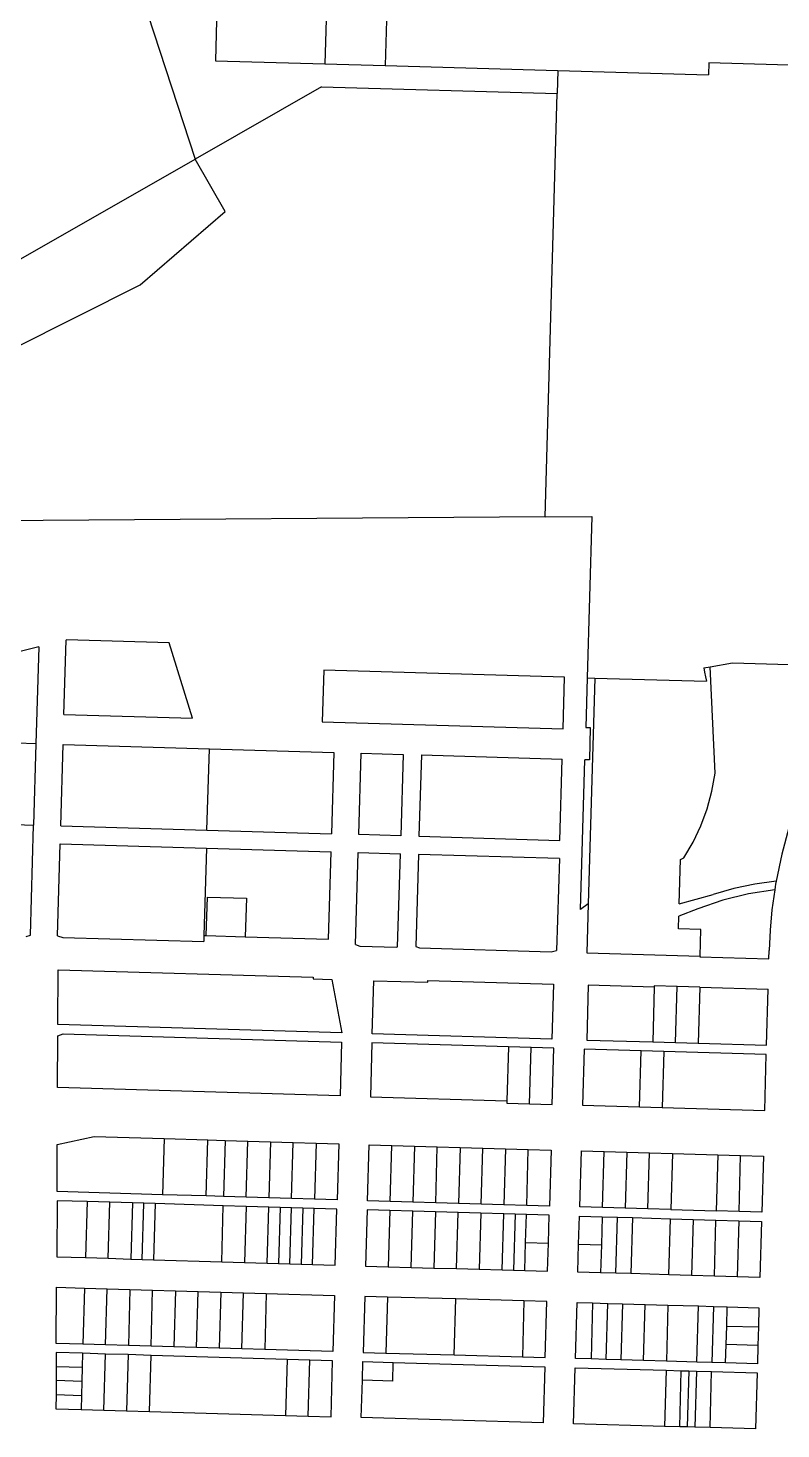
# Model space of a CAD drawing. Header units: inches. Extents: x 486468 to 494399, y 5455955 to 5460553.
# Drawn here: x 492031 to 492530, y 5457192 to 5458121 of the extents above; entities that cross this region are included whole.
import ezdxf

# ---------------------------------------------------------------- set-up
doc = ezdxf.new("R2010")
doc.units = ezdxf.units.IN
doc.header["$MEASUREMENT"] = 0
doc.layers.add('ParcelLines', color=10, linetype='Continuous')

msp = doc.modelspace()

# ---------------------------------------------------------------- linework, layer by layer
at = {"layer": 'ParcelLines', "color": 1}
for p, q in [((492232.159, 5458254.922), (492227.434, 5458097.34)), ((492272.125, 5458253.724), (492267.402, 5458096.19)), ((492110.036, 5458130.009), (492141.439, 5458034.189)), ((492155.661, 5458126.13), (492154.901, 5458099.426)), ((492154.901, 5458099.426), (492227.434, 5458097.34)), ((492227.434, 5458097.34), (492267.402, 5458096.19)), ((492267.402, 5458096.19), (492381.949, 5458092.896)), ((492381.949, 5458092.896), (492381.508, 5458077.654)), ((492381.949, 5458092.896), (492481.845, 5458090.024)), ((492482.074, 5458098.012), (492481.845, 5458090.024)), ((492558.069, 5458095.827), (492482.074, 5458098.012)), ((492225.189, 5458082.043), (492141.439, 5458034.189)), ((492225.189, 5458082.043), (492381.508, 5458077.654)), ((492373.46, 5457797.011), (492381.508, 5458077.654)), ((491976.591, 5457939.883), (492141.439, 5458034.189)), ((492161.34, 5457999.39), (492141.439, 5458034.189)), ((492104.89, 5457950.788), (492161.34, 5457999.39)), ((492020.991, 5457908.584), (492104.89, 5457950.788)), ((492373.46, 5457797.011), (492008.194, 5457794.312)), ((492373.46, 5457797.011), (492404.607, 5457797.24)), ((492404.607, 5457797.24), (492401.465, 5457690.167)), ((492037.752, 5457710.718), (491940.838, 5457686.669)), ((492037.752, 5457710.718), (492035.871, 5457646.492)), ((492054.443, 5457665.948), (492055.885, 5457715.218)), ((492055.885, 5457715.218), (492056.136, 5457715.28)), ((492124.134, 5457713.288), (492056.136, 5457715.28)), ((492139.627, 5457663.449), (492124.134, 5457713.288)), ((492226.778, 5457695.281), (492225.77, 5457660.929)), ((492386.478, 5457690.605), (492226.778, 5457695.281)), ((492478.79, 5457696.836), (492482.995, 5457697.55)), ((492482.995, 5457697.55), (492497.796, 5457700.065)), ((492486.219, 5457626.98), (492482.995, 5457697.55)), ((492497.796, 5457700.065), (492571.667, 5457697.9)), ((492385.47, 5457656.254), (492386.478, 5457690.605)), ((492401.465, 5457690.167), (492400.503, 5457657.314)), ((492401.465, 5457690.167), (492406.42, 5457690.022)), ((492406.42, 5457690.022), (492402.148, 5457540.179)), ((492406.42, 5457690.022), (492480.471, 5457687.851)), ((492054.443, 5457665.948), (492139.627, 5457663.449)), ((492225.77, 5457660.929), (492385.47, 5457656.254)), ((492400.503, 5457657.314), (492403.501, 5457657.226)), ((492403.501, 5457657.226), (492402.871, 5457635.742)), ((492035.871, 5457646.492), (491985.912, 5457647.955)), ((492035.871, 5457646.492), (492034.291, 5457592.536)), ((492052.276, 5457592.009), (492053.856, 5457645.965)), ((492053.856, 5457645.965), (492150.879, 5457643.123)), ((492149.272, 5457589.168), (492150.879, 5457643.123)), ((492150.879, 5457643.123), (492233.508, 5457640.703)), ((492233.508, 5457640.703), (492231.927, 5457586.747)), ((492249.913, 5457586.22), (492251.493, 5457640.176)), ((492251.493, 5457640.176), (492279.47, 5457639.356)), ((492279.47, 5457639.356), (492277.889, 5457585.401)), ((492291.46, 5457639.005), (492289.88, 5457585.05)), ((492291.46, 5457639.005), (492384.886, 5457636.269)), ((492383.306, 5457582.313), (492384.886, 5457636.269)), ((492396.968, 5457536.614), (492399.874, 5457635.83)), ((492402.871, 5457635.742), (492399.874, 5457635.83)), ((491984.332, 5457594), (492034.291, 5457592.536)), ((492032.151, 5457519.496), (492034.291, 5457592.536)), ((492052.276, 5457592.009), (492149.272, 5457589.168)), ((492149.272, 5457589.168), (492231.927, 5457586.747)), ((492050.139, 5457519.07), (492051.925, 5457580.019)), ((492051.925, 5457580.019), (492148.939, 5457577.178)), ((492277.889, 5457585.401), (492249.913, 5457586.22)), ((492289.88, 5457585.05), (492383.306, 5457582.313)), ((492148.939, 5457577.178), (492147.242, 5457519.225)), ((492148.939, 5457577.178), (492231.564, 5457574.757)), ((492229.867, 5457516.805), (492231.564, 5457574.757)), ((492247.779, 5457513.381), (492249.561, 5457574.23)), ((492249.561, 5457574.23), (492277.538, 5457573.411)), ((492275.73, 5457511.662), (492277.538, 5457573.411)), ((492289.528, 5457573.06), (492287.74, 5457512.01)), ((492382.955, 5457570.323), (492289.528, 5457573.06)), ((492382.955, 5457570.323), (492381.166, 5457509.374)), ((492463.349, 5457569.772), (492465.438, 5457570.706)), ((492462.506, 5457540.172), (492463.349, 5457569.772)), ((492148.845, 5457519.179), (492149.593, 5457544.725)), ((492149.593, 5457544.725), (492175.392, 5457543.97)), ((492175.392, 5457543.97), (492174.643, 5457518.423)), ((492462.506, 5457540.172), (492484.928, 5457546.468)), ((492402.148, 5457540.179), (492396.968, 5457536.614)), ((492402.148, 5457540.179), (492401.225, 5457507.786)), ((492474.902, 5457537.069), (492462.276, 5457532.098)), ((492462.039, 5457523.787), (492462.276, 5457532.098)), ((492476.767, 5457523.354), (492462.039, 5457523.787)), ((492029.428, 5457518.657), (492032.151, 5457519.496)), ((492050.139, 5457519.07), (492053.607, 5457517.968)), ((492053.607, 5457517.968), (492147.125, 5457515.229)), ((492147.242, 5457519.225), (492147.125, 5457515.229)), ((492147.242, 5457519.225), (492148.845, 5457519.179)), ((492148.845, 5457519.179), (492174.643, 5457518.423)), ((492174.643, 5457518.423), (492229.867, 5457516.805)), ((492476.244, 5457505.581), (492476.767, 5457523.354)), ((492247.779, 5457513.381), (492250.545, 5457512.2)), ((492250.545, 5457512.2), (492275.024, 5457511.483)), ((492275.024, 5457511.483), (492275.73, 5457511.662)), ((492287.74, 5457512.01), (492290.314, 5457511.035)), ((492290.314, 5457511.035), (492377.643, 5457508.477)), ((492377.643, 5457508.477), (492381.166, 5457509.374)), ((492401.225, 5457507.786), (492476.244, 5457505.581)), ((492476.244, 5457505.581), (492476.229, 5457505.081)), ((492521.911, 5457503.739), (492522.064, 5457509.271)), ((492050.378, 5457460.204), (492050.557, 5457496.609)), ((492050.557, 5457496.609), (492219.792, 5457491.688)), ((492476.229, 5457505.081), (492521.911, 5457503.739)), ((492219.792, 5457491.688), (492219.758, 5457490.489)), ((492219.758, 5457490.489), (492232.184, 5457490.128)), ((492232.184, 5457490.128), (492238.734, 5457454.683)), ((492258.835, 5457454.093), (492259.844, 5457489.314)), ((492259.844, 5457489.314), (492295.814, 5457488.263)), ((492295.814, 5457488.263), (492295.849, 5457489.462)), ((492295.849, 5457489.462), (492378.986, 5457487.033)), ((492378.986, 5457487.033), (492377.945, 5457450.629)), ((492402.132, 5457486.352), (492401.091, 5457449.964)), ((492445.922, 5457485.065), (492402.132, 5457486.352)), ((492445.922, 5457485.065), (492444.87, 5457448.683)), ((492445.945, 5457485.864), (492445.922, 5457485.065)), ((492461.045, 5457485.42), (492445.945, 5457485.864)), ((492459.972, 5457448.241), (492461.045, 5457485.42)), ((492476.149, 5457484.976), (492461.045, 5457485.42)), ((492476.149, 5457484.976), (492475.075, 5457447.8)), ((492476.149, 5457484.976), (492521.458, 5457483.644)), ((492520.381, 5457446.474), (492521.458, 5457483.644)), ((492238.734, 5457454.683), (492050.378, 5457460.204)), ((492050.148, 5457418.457), (492050.33, 5457452.838)), ((492050.33, 5457452.838), (492053.836, 5457454.035)), ((492053.836, 5457454.035), (492238.56, 5457448.593)), ((492377.945, 5457450.629), (492258.835, 5457454.093)), ((492401.091, 5457449.964), (492444.87, 5457448.683)), ((492238.56, 5457448.593), (492237.539, 5457412.892)), ((492258.661, 5457448.002), (492257.639, 5457412.305)), ((492349.136, 5457445.371), (492258.661, 5457448.002)), ((492349.136, 5457445.371), (492348.119, 5457409.686)), ((492364.215, 5457444.932), (492349.136, 5457445.371)), ((492363.152, 5457407.727), (492364.215, 5457444.932)), ((492379.294, 5457444.494), (492364.215, 5457444.932)), ((492378.23, 5457407.29), (492379.294, 5457444.494)), ((492399.404, 5457443.92), (492398.328, 5457406.708)), ((492437.155, 5457442.815), (492399.404, 5457443.92)), ((492436.078, 5457405.611), (492437.155, 5457442.815)), ((492452.255, 5457442.373), (492437.155, 5457442.815)), ((492444.87, 5457448.683), (492459.972, 5457448.241)), ((492452.255, 5457442.373), (492451.176, 5457405.172)), ((492520.206, 5457440.384), (492452.255, 5457442.373)), ((492459.972, 5457448.241), (492475.075, 5457447.8)), ((492475.075, 5457447.8), (492520.381, 5457446.474)), ((492519.128, 5457403.198), (492520.206, 5457440.384)), ((492237.539, 5457412.892), (492050.148, 5457418.457)), ((492257.639, 5457412.305), (492348.119, 5457409.686)), ((492348.119, 5457409.686), (492348.075, 5457408.163)), ((492348.075, 5457408.163), (492363.152, 5457407.727)), ((492363.152, 5457407.727), (492378.23, 5457407.29)), ((492398.328, 5457406.708), (492436.078, 5457405.611)), ((492436.078, 5457405.611), (492451.176, 5457405.172)), ((492451.176, 5457405.172), (492519.128, 5457403.198)), ((492050.047, 5457380.583), (492074.446, 5457385.934)), ((492074.446, 5457385.934), (492120.997, 5457384.545)), ((492120.997, 5457384.545), (492149.897, 5457383.677)), ((492049.898, 5457349.484), (492050.047, 5457380.583)), ((492149.897, 5457383.677), (492161.297, 5457383.337)), ((492161.297, 5457383.337), (492160.248, 5457346.187)), ((492161.297, 5457383.337), (492176.397, 5457382.887)), ((492175.348, 5457345.737), (492176.397, 5457382.887)), ((492176.397, 5457382.887), (492191.447, 5457382.438)), ((492191.447, 5457382.438), (492190.398, 5457345.288)), ((492191.447, 5457382.438), (492206.547, 5457381.988)), ((492205.448, 5457344.838), (492206.547, 5457381.988)), ((492206.547, 5457381.988), (492221.597, 5457381.539)), ((492221.597, 5457381.539), (492220.548, 5457344.389)), ((492221.597, 5457381.539), (492236.697, 5457381.089)), ((492236.697, 5457381.089), (492235.597, 5457343.94)), ((492255.697, 5457343.34), (492256.797, 5457380.54)), ((492256.797, 5457380.54), (492271.847, 5457380.101)), ((492271.847, 5457380.101), (492286.947, 5457379.651)), ((492286.947, 5457379.651), (492302.047, 5457379.211)), ((492302.047, 5457379.211), (492317.097, 5457378.772)), ((492317.097, 5457378.772), (492316.048, 5457341.593)), ((492317.097, 5457378.772), (492332.197, 5457378.322)), ((492331.148, 5457341.153), (492332.197, 5457378.322)), ((492332.197, 5457378.322), (492347.297, 5457377.883)), ((492347.297, 5457377.883), (492362.347, 5457377.434)), ((492362.347, 5457377.434), (492377.447, 5457376.994)), ((492377.447, 5457376.994), (492376.397, 5457339.844)), ((492396.498, 5457339.294), (492397.547, 5457376.445)), ((492397.547, 5457376.445), (492412.647, 5457376.005)), ((492412.647, 5457376.005), (492427.697, 5457375.565)), ((492427.697, 5457375.565), (492442.798, 5457375.116)), ((492442.798, 5457375.116), (492457.898, 5457374.676)), ((492457.898, 5457374.676), (492456.848, 5457337.517)), ((492457.898, 5457374.676), (492488.047, 5457373.787)), ((492488.047, 5457373.787), (492503.147, 5457373.338)), ((492503.147, 5457373.338), (492518.247, 5457372.898)), ((492518.247, 5457372.898), (492517.149, 5457335.748)), ((492119.897, 5457347.395), (492049.898, 5457349.484)), ((492148.847, 5457346.527), (492119.897, 5457347.395)), ((492049.898, 5457343.384), (492049.698, 5457306.184)), ((492069.748, 5457342.784), (492049.898, 5457343.384)), ((492069.748, 5457342.784), (492068.648, 5457305.624)), ((492084.798, 5457342.334), (492069.748, 5457342.784)), ((492083.698, 5457305.174), (492084.798, 5457342.334)), ((492099.848, 5457341.885), (492084.798, 5457342.334)), ((492107.398, 5457341.665), (492099.848, 5457341.885)), ((492114.948, 5457341.435), (492107.398, 5457341.665)), ((492160.098, 5457340.087), (492114.948, 5457341.435)), ((492160.248, 5457346.187), (492148.847, 5457346.527)), ((492159.048, 5457302.937), (492160.098, 5457340.087)), ((492175.198, 5457339.637), (492160.098, 5457340.087)), ((492175.348, 5457345.737), (492160.248, 5457346.187)), ((492175.198, 5457339.637), (492174.098, 5457302.487)), ((492190.248, 5457339.188), (492175.198, 5457339.637)), ((492190.398, 5457345.288), (492175.348, 5457345.737)), ((492189.148, 5457302.038), (492190.248, 5457339.188)), ((492197.798, 5457338.968), (492190.248, 5457339.188)), ((492205.448, 5457344.838), (492190.398, 5457345.288)), ((492197.798, 5457338.968), (492196.698, 5457301.809)), ((492205.298, 5457338.738), (492197.798, 5457338.968)), ((492204.248, 5457301.589), (492205.298, 5457338.738)), ((492212.848, 5457338.518), (492205.298, 5457338.738)), ((492220.548, 5457344.389), (492205.448, 5457344.838)), ((492212.848, 5457338.518), (492211.748, 5457301.359)), ((492220.348, 5457338.289), (492212.848, 5457338.518)), ((492219.299, 5457301.139), (492220.348, 5457338.289)), ((492235.448, 5457337.84), (492220.348, 5457338.289)), ((492235.597, 5457343.94), (492220.548, 5457344.389)), ((492270.798, 5457342.901), (492255.697, 5457343.34)), ((492285.898, 5457342.461), (492270.798, 5457342.901)), ((492300.948, 5457342.031), (492285.898, 5457342.461)), ((492316.048, 5457341.593), (492300.948, 5457342.031)), ((492331.148, 5457341.153), (492316.048, 5457341.593)), ((492346.198, 5457340.723), (492331.148, 5457341.153)), ((492361.298, 5457340.284), (492346.198, 5457340.723)), ((492376.397, 5457339.844), (492361.298, 5457340.284)), ((492411.548, 5457338.855), (492396.498, 5457339.294)), ((492426.648, 5457338.405), (492411.548, 5457338.855)), ((492441.748, 5457337.965), (492426.648, 5457338.405)), ((492456.848, 5457337.517), (492441.748, 5457337.965)), ((492234.349, 5457300.69), (492235.448, 5457337.84)), ((492255.547, 5457337.24), (492254.449, 5457300.04)), ((492270.598, 5457336.811), (492255.547, 5457337.24)), ((492285.698, 5457336.371), (492270.598, 5457336.811)), ((492300.798, 5457335.931), (492285.698, 5457336.371)), ((492300.798, 5457335.931), (492299.748, 5457298.752)), ((492315.898, 5457335.493), (492300.798, 5457335.931)), ((492330.948, 5457335.053), (492315.898, 5457335.493)), ((492330.948, 5457335.053), (492329.899, 5457297.893)), ((492346.048, 5457334.613), (492330.948, 5457335.053)), ((492353.598, 5457334.393), (492346.048, 5457334.613)), ((492353.598, 5457334.393), (492352.549, 5457297.243)), ((492361.148, 5457334.184), (492353.598, 5457334.393)), ((492360.599, 5457315.593), (492361.148, 5457334.184)), ((492376.198, 5457333.744), (492361.148, 5457334.184)), ((492375.679, 5457315.194), (492376.198, 5457333.744)), ((492395.769, 5457314.594), (492396.298, 5457333.194)), ((492396.298, 5457333.194), (492411.398, 5457332.755)), ((492411.398, 5457332.755), (492421.448, 5457332.455)), ((492421.448, 5457332.455), (492431.498, 5457332.165)), ((492431.498, 5457332.165), (492456.648, 5457331.427)), ((492455.599, 5457294.266), (492456.648, 5457331.427)), ((492456.648, 5457331.427), (492471.748, 5457330.977)), ((492456.848, 5457337.517), (492486.998, 5457336.637)), ((492471.748, 5457330.977), (492486.799, 5457330.537)), ((492486.799, 5457330.537), (492501.899, 5457330.088)), ((492502.099, 5457336.188), (492486.998, 5457336.637)), ((492501.899, 5457330.088), (492500.849, 5457292.947)), ((492501.899, 5457330.088), (492516.999, 5457329.648)), ((492517.149, 5457335.748), (492502.099, 5457336.188)), ((492516.999, 5457329.648), (492515.949, 5457292.498)), ((492360.599, 5457315.593), (492375.679, 5457315.194)), ((492375.149, 5457296.594), (492375.679, 5457315.194)), ((492395.249, 5457296.044), (492395.769, 5457314.594)), ((492410.868, 5457314.145), (492410.349, 5457295.606)), ((492049.698, 5457306.184), (492068.648, 5457305.624)), ((492068.648, 5457305.624), (492083.698, 5457305.174)), ((492083.698, 5457305.174), (492098.798, 5457304.726)), ((492098.798, 5457304.726), (492106.299, 5457304.496)), ((492106.299, 5457304.496), (492113.849, 5457304.276)), ((492113.849, 5457304.276), (492159.048, 5457302.937)), ((492159.048, 5457302.937), (492174.098, 5457302.487)), ((492174.098, 5457302.487), (492189.148, 5457302.038)), ((492189.148, 5457302.038), (492196.698, 5457301.809)), ((492196.698, 5457301.809), (492204.248, 5457301.589)), ((492204.248, 5457301.589), (492211.748, 5457301.359)), ((492211.748, 5457301.359), (492219.299, 5457301.139)), ((492219.299, 5457301.139), (492234.349, 5457300.69)), ((492254.449, 5457300.04), (492269.549, 5457299.61)), ((492269.549, 5457299.61), (492284.648, 5457299.182)), ((492284.648, 5457299.182), (492299.748, 5457298.752)), ((492299.748, 5457298.752), (492314.798, 5457298.322)), ((492314.798, 5457298.322), (492329.899, 5457297.893)), ((492329.899, 5457297.893), (492344.999, 5457297.463)), ((492344.999, 5457297.463), (492352.549, 5457297.243)), ((492352.549, 5457297.243), (492360.049, 5457297.023)), ((492360.049, 5457297.023), (492375.149, 5457296.594)), ((492410.349, 5457295.606), (492395.249, 5457296.044)), ((492420.398, 5457295.306), (492410.349, 5457295.606)), ((492430.448, 5457295.006), (492420.398, 5457295.306)), ((492455.599, 5457294.266), (492430.448, 5457295.006)), ((492470.649, 5457293.827), (492455.599, 5457294.266)), ((492485.749, 5457293.387), (492470.649, 5457293.827)), ((492500.849, 5457292.947), (492485.749, 5457293.387)), ((492515.949, 5457292.498), (492500.849, 5457292.947)), ((492049.349, 5457248.785), (492049.598, 5457286.034)), ((492049.598, 5457286.034), (492068.048, 5457285.484)), ((492068.048, 5457285.484), (492083.099, 5457285.045)), ((492083.099, 5457285.045), (492098.199, 5457284.596)), ((492098.199, 5457284.596), (492113.249, 5457284.156)), ((492112.199, 5457246.936), (492113.249, 5457284.156)), ((492113.249, 5457284.156), (492128.349, 5457283.706)), ((492128.349, 5457283.706), (492127.249, 5457246.496)), ((492128.349, 5457283.706), (492143.399, 5457283.267)), ((492143.399, 5457283.267), (492158.499, 5457282.817)), ((492158.499, 5457282.817), (492173.548, 5457282.367)), ((492173.548, 5457282.367), (492188.599, 5457281.929)), ((492188.599, 5457281.929), (492233.849, 5457280.59)), ((492233.849, 5457280.59), (492232.799, 5457243.389)), ((492253.949, 5457279.94), (492252.9, 5457242.791)), ((492268.999, 5457279.511), (492253.949, 5457279.94)), ((492314.249, 5457278.222), (492268.999, 5457279.511)), ((492359.499, 5457276.923), (492314.249, 5457278.222)), ((492374.599, 5457276.494), (492359.499, 5457276.923)), ((492373.5, 5457239.344), (492374.599, 5457276.494)), ((492393.6, 5457238.745), (492394.699, 5457275.895)), ((492394.699, 5457275.895), (492405.05, 5457275.595)), ((492405.05, 5457275.595), (492404, 5457238.445)), ((492405.05, 5457275.595), (492415.1, 5457275.306)), ((492414.05, 5457238.155), (492415.1, 5457275.306)), ((492415.1, 5457275.306), (492424.85, 5457275.026)), ((492424.85, 5457275.026), (492439.95, 5457274.586)), ((492439.95, 5457274.586), (492454.999, 5457274.146)), ((492454.999, 5457274.146), (492453.95, 5457236.996)), ((492454.999, 5457274.146), (492475.149, 5457273.567)), ((492475.149, 5457273.567), (492485.199, 5457273.267)), ((492485.199, 5457273.267), (492494.349, 5457273.007)), ((492494.349, 5457273.007), (492515.35, 5457272.399)), ((492515.35, 5457272.399), (492514.99, 5457259.649)), ((492493.61, 5457248.048), (492493.969, 5457260.248)), ((492493.969, 5457260.248), (492514.99, 5457259.649)), ((492514.99, 5457259.649), (492514.64, 5457247.448)), ((492066.999, 5457248.265), (492049.349, 5457248.785)), ((492082.049, 5457247.825), (492066.999, 5457248.265)), ((492097.149, 5457247.376), (492082.049, 5457247.825)), ((492112.199, 5457246.936), (492097.149, 5457247.376)), ((492127.249, 5457246.496), (492112.199, 5457246.936)), ((492142.349, 5457246.057), (492127.249, 5457246.496)), ((492157.4, 5457245.618), (492142.349, 5457246.057)), ((492172.5, 5457245.168), (492157.4, 5457245.618)), ((492187.55, 5457244.729), (492172.5, 5457245.168)), ((492493.251, 5457235.858), (492493.61, 5457248.048)), ((492514.64, 5457247.448), (492493.61, 5457248.048)), ((492514.64, 5457247.448), (492514.3, 5457235.248)), ((492049.349, 5457242.685), (492049.299, 5457233.385)), ((492066.799, 5457242.175), (492049.349, 5457242.685)), ((492066.799, 5457242.175), (492066.539, 5457232.885)), ((492081.899, 5457241.725), (492066.799, 5457242.175)), ((492096.949, 5457241.286), (492081.899, 5457241.725)), ((492112.199, 5457240.836), (492096.949, 5457241.286)), ((492111.1, 5457203.636), (492112.199, 5457240.836)), ((492202.45, 5457238.179), (492112.199, 5457240.836)), ((492232.799, 5457243.389), (492187.55, 5457244.729)), ((492202.45, 5457238.179), (492201.401, 5457201.019)), ((492217.549, 5457237.729), (492202.45, 5457238.179)), ((492232.599, 5457237.289), (492217.549, 5457237.729)), ((492231.551, 5457200.14), (492232.599, 5457237.289)), ((492252.35, 5457224.341), (492252.7, 5457236.691)), ((492252.7, 5457236.691), (492272.8, 5457236.121)), ((492252.9, 5457242.791), (492267.95, 5457242.361)), ((492267.95, 5457242.361), (492313.2, 5457241.072)), ((492272.45, 5457223.741), (492272.8, 5457236.121)), ((492272.8, 5457236.121), (492373.35, 5457233.244)), ((492313.2, 5457241.072), (492358.45, 5457239.774)), ((492358.45, 5457239.774), (492373.5, 5457239.344)), ((492404, 5457238.445), (492393.6, 5457238.745)), ((492414.05, 5457238.155), (492404, 5457238.445)), ((492423.8, 5457237.876), (492414.05, 5457238.155)), ((492438.85, 5457237.436), (492423.8, 5457237.876)), ((492453.95, 5457236.996), (492438.85, 5457237.436)), ((492474.051, 5457236.418), (492453.95, 5457236.996)), ((492484.101, 5457236.128), (492474.051, 5457236.418)), ((492493.251, 5457235.858), (492484.101, 5457236.128)), ((492514.3, 5457235.248), (492493.251, 5457235.858)), ((492049.299, 5457233.385), (492049.25, 5457224.085)), ((492049.299, 5457233.385), (492066.539, 5457232.885)), ((492066.539, 5457232.885), (492066.269, 5457223.585)), ((492373.35, 5457233.244), (492372.301, 5457196.094)), ((492392.4, 5457195.495), (492393.45, 5457232.645)), ((492393.45, 5457232.645), (492453.801, 5457230.896)), ((492453.801, 5457230.896), (492452.701, 5457193.747)), ((492453.801, 5457230.896), (492463.851, 5457230.607)), ((492462.751, 5457193.457), (492463.851, 5457230.607)), ((492463.851, 5457230.607), (492468.851, 5457230.457)), ((492468.851, 5457230.457), (492473.901, 5457230.318)), ((492473.901, 5457230.318), (492483.951, 5457230.018)), ((492483.951, 5457230.018), (492514.1, 5457229.148)), ((492514.1, 5457229.148), (492513.052, 5457191.998)), ((492049.25, 5457224.085), (492049.2, 5457214.785)), ((492066.269, 5457223.585), (492066.01, 5457214.285)), ((492251.65, 5457199.541), (492252.35, 5457224.341)), ((492272.45, 5457223.741), (492252.35, 5457224.341)), ((492049.2, 5457214.785), (492049.15, 5457205.435)), ((492049.15, 5457205.435), (492065.75, 5457204.955)), ((492065.75, 5457204.955), (492080.8, 5457204.515)), ((492080.8, 5457204.515), (492095.899, 5457204.076)), ((492095.899, 5457204.076), (492111.1, 5457203.636)), ((492111.1, 5457203.636), (492201.401, 5457201.019)), ((492201.401, 5457201.019), (492216.501, 5457200.58)), ((492216.501, 5457200.58), (492231.551, 5457200.14)), ((492372.301, 5457196.094), (492251.65, 5457199.541)), ((492452.701, 5457193.747), (492392.4, 5457195.495)), ((492462.751, 5457193.457), (492452.701, 5457193.747)), ((492467.801, 5457193.317), (492462.751, 5457193.457)), ((492472.851, 5457193.167), (492467.801, 5457193.317)), ((492482.901, 5457192.877), (492472.851, 5457193.167)), ((492513.052, 5457191.998), (492482.901, 5457192.877))]:
    msp.add_line(p, q, dxfattribs=at)
for points in [[(492478.79, 5457696.836), (492479.315, 5457693.834), (492479.876, 5457690.839), (492480.471, 5457687.851)], [(492465.438, 5457570.706), (492471.624, 5457581.104), (492476.834, 5457592.023), (492481.025, 5457603.373), (492484.162, 5457615.058), (492486.219, 5457626.98)], [(492540.857, 5457608.136), (492535.124, 5457590.78), (492530.406, 5457573.122), (492526.718, 5457555.22)], [(492526.718, 5457555.22), (492512.595, 5457553.281), (492498.642, 5457550.359), (492484.928, 5457546.468)], [(492526.718, 5457555.22), (492526.395, 5457553.35), (492526.083, 5457551.479), (492525.782, 5457549.606)], [(492525.782, 5457549.606), (492508.474, 5457546.933), (492491.47, 5457542.743), (492474.902, 5457537.069)], [(492525.782, 5457549.606), (492523.967, 5457536.218), (492522.727, 5457522.765), (492522.064, 5457509.271)], [(492120.997, 5457384.545), (492120.997, 5457384.535), (492119.897, 5457347.395)], [(492148.847, 5457346.527), (492148.847, 5457346.537), (492149.897, 5457383.677)], [(492270.798, 5457342.901), (492271.847, 5457380.091), (492271.847, 5457380.101)], [(492286.947, 5457379.651), (492286.947, 5457379.641), (492285.898, 5457342.461)], [(492300.948, 5457342.031), (492300.948, 5457342.041), (492302.047, 5457379.191), (492302.047, 5457379.211)], [(492347.297, 5457377.883), (492346.198, 5457340.743), (492346.198, 5457340.723)], [(492361.298, 5457340.284), (492361.298, 5457340.294), (492362.347, 5457377.434)], [(492411.548, 5457338.855), (492412.647, 5457375.995), (492412.647, 5457376.005)], [(492427.697, 5457375.565), (492427.697, 5457375.545), (492426.648, 5457338.405)], [(492441.748, 5457337.965), (492442.798, 5457375.096), (492442.798, 5457375.116)], [(492488.047, 5457373.787), (492486.998, 5457336.647), (492486.998, 5457336.637)], [(492502.099, 5457336.188), (492502.099, 5457336.198), (492503.147, 5457373.338)], [(492099.848, 5457341.885), (492098.798, 5457304.736), (492098.798, 5457304.726)], [(492106.299, 5457304.496), (492107.398, 5457341.635), (492107.398, 5457341.665)], [(492114.948, 5457341.435), (492113.849, 5457304.286), (492113.849, 5457304.276)], [(492270.598, 5457336.811), (492270.598, 5457336.791), (492269.549, 5457299.64), (492269.549, 5457299.61)], [(492284.648, 5457299.182), (492284.648, 5457299.192), (492285.698, 5457336.371)], [(492314.798, 5457298.322), (492314.798, 5457298.342), (492315.898, 5457335.493)], [(492344.999, 5457297.463), (492344.999, 5457297.493), (492346.048, 5457334.613)], [(492411.398, 5457332.755), (492411.398, 5457332.745), (492410.868, 5457314.145)], [(492420.398, 5457295.306), (492421.448, 5457332.445), (492421.448, 5457332.455)], [(492431.498, 5457332.165), (492431.498, 5457332.145), (492430.448, 5457295.006)], [(492471.748, 5457330.977), (492470.649, 5457293.847), (492470.649, 5457293.827)], [(492485.749, 5457293.387), (492485.749, 5457293.397), (492486.799, 5457330.537)], [(492360.049, 5457297.023), (492360.049, 5457297.043), (492360.599, 5457315.593)], [(492395.769, 5457314.594), (492395.798, 5457314.594), (492410.848, 5457314.145), (492410.868, 5457314.145)], [(492068.048, 5457285.484), (492066.999, 5457248.285), (492066.999, 5457248.265)], [(492082.049, 5457247.825), (492082.049, 5457247.835), (492083.099, 5457285.045)], [(492098.199, 5457284.596), (492097.149, 5457247.386), (492097.149, 5457247.376)], [(492142.349, 5457246.057), (492142.349, 5457246.087), (492143.399, 5457283.267)], [(492158.499, 5457282.817), (492157.4, 5457245.638), (492157.4, 5457245.618)], [(492172.5, 5457245.168), (492172.5, 5457245.188), (492173.548, 5457282.367)], [(492188.599, 5457281.929), (492187.55, 5457244.739), (492187.55, 5457244.729)], [(492268.999, 5457279.511), (492267.95, 5457242.391), (492267.95, 5457242.361)], [(492313.2, 5457241.072), (492313.2, 5457241.092), (492314.249, 5457278.222)], [(492359.499, 5457276.923), (492358.45, 5457239.794), (492358.45, 5457239.774)], [(492424.85, 5457275.026), (492423.8, 5457237.896), (492423.8, 5457237.876)], [(492438.85, 5457237.436), (492438.85, 5457237.446), (492439.95, 5457274.586)], [(492474.051, 5457236.418), (492474.051, 5457236.448), (492475.149, 5457273.567)], [(492485.199, 5457273.267), (492484.101, 5457236.148), (492484.101, 5457236.128)], [(492493.969, 5457260.248), (492494.349, 5457272.997), (492494.349, 5457273.007)], [(492080.8, 5457204.515), (492080.8, 5457204.535), (492081.899, 5457241.725)], [(492096.949, 5457241.286), (492095.899, 5457204.086), (492095.899, 5457204.076)], [(492216.501, 5457200.58), (492216.501, 5457200.59), (492217.549, 5457237.729)], [(492468.851, 5457230.457), (492467.801, 5457193.347), (492467.801, 5457193.317)], [(492473.901, 5457230.318), (492472.851, 5457193.197), (492472.851, 5457193.167)], [(492482.901, 5457192.877), (492482.901, 5457192.897), (492483.951, 5457230.018)], [(492066.269, 5457223.585), (492066.249, 5457223.585), (492049.25, 5457224.085)], [(492049.2, 5457214.785), (492066, 5457214.285), (492066.01, 5457214.285)], [(492066.01, 5457214.285), (492065.75, 5457204.985), (492065.75, 5457204.955)]]:
    msp.add_lwpolyline(points, dxfattribs=at)

doc.saveas('drawing.dxf')
